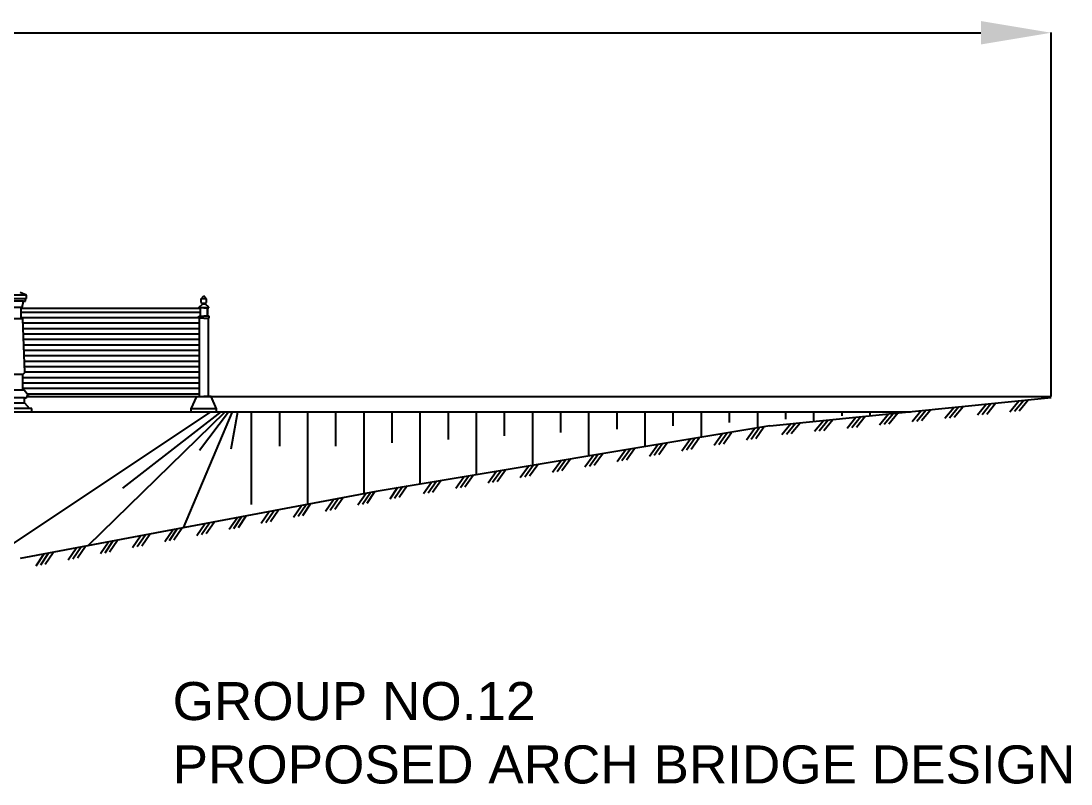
# Model space of a CAD drawing. Header units: millimetres. Extents: x -919 to 30143, y 6775 to 18100.
# Drawn here: x 18940 to 30143, y 9157 to 17295 of the extents above; entities that cross this region are included whole.
import ezdxf

# ---------------------------------------------------------------- set-up
doc = ezdxf.new("R2010")
doc.units = ezdxf.units.MM
doc.styles.get("Standard").update_dxf_attribs({"font": 'arial.ttf'})
doc.dimstyles.new('dwgmodels.com', dxfattribs={"dimtxt": 2.5, "dimasz": 2.5, "dimexe": 1.25, "dimexo": 0.625, "dimtad": 1, "dimtxsty": 'Standard', "dimcen": 2.5, "dimadec": 0, "dimazin": 0, "dimtfac": 1, "dimtmove": 0, "dimatfit": 3, "dimfxl": 1, "dimarcsym": 0})

# ---------------------------------------------------------------- blocks, each defined once
blk = doc.blocks.new('*D1')
at = {"color": 0, "lineweight": -2, "transparency": 16777216}
for p, q in [((1931, 13284), (1931, 17171)), ((29931, 13291), (29931, 17171))]:
    blk.add_line(p, q, dxfattribs=at)
at = {"lineweight": -2, "transparency": 16777216}
blk.add_line((2681, 17170), (29181, 17170), dxfattribs=at)
at = {"transparency": 16777216}
for points in [[(2681, 17295), (2681, 17045), (1931, 17170)], [(29181, 17295), (29181, 17045), (29931, 17170)]]:
    blk.add_solid(points, dxfattribs=at)
at = {"layer": 'Defpoints', "color": 0, "transparency": 16777216}
for p in [(29931, 17170), (1931, 13283), (29931, 13290)]:
    blk.add_point(p, dxfattribs=at)
at = {"color": 0, "transparency": 16777216, "insert": (15931, 17172), "char_height": 2.5, "attachment_point": 5}
blk.add_mtext('28000,06', dxfattribs=at)

msp = doc.modelspace()

# ---------------------------------------------------------------- linework, layer by layer
at = {"color": 0, "linetype": 'ByBlock', "lineweight": -2}
for p, q in [((18999.454, 14371.407), (18849.925, 14371.407)), ((18999.454, 14371.407), (18929.993, 14397.984)), ((18999.454, 14335.97), (18999.454, 14371.407)), ((20863.206, 14332.295), (20891.288, 14362.338)), ((20919.371, 14332.295), (20891.288, 14362.338)), ((18849.925, 14335.97), (18999.454, 14335.97)), ((18967.679, 14307.178), (18849.925, 14307.178)), ((18952.902, 14239.715), (18849.925, 14239.715)), ((18940.34, 14119.378), (18940.34, 14239.715)), ((18940.34, 14239.715), (18952.902, 14239.715)), ((18940.34, 14119.378), (18940.34, 14239.715)), ((18940.34, 14239.715), (18952.902, 14239.715)), ((18940.34, 14119.378), (18940.34, 14239.715)), ((18940.34, 14239.715), (18952.902, 14239.715)), ((20853.808, 14230.373), (18940.34, 14230.373)), ((18952.902, 14239.715), (18967.679, 14307.178)), ((18967.679, 14307.178), (18989.109, 14307.178)), ((18989.109, 14307.178), (18989.109, 14335.97)), ((20838.882, 14241.687), (20875.922, 14275.367)), ((20838.882, 14234.34), (20838.882, 14241.687)), ((20891.506, 14234.34), (20838.882, 14234.34)), ((20852.526, 14239.715), (20839.964, 14239.715)), ((20839.964, 14239.715), (20942.941, 14239.715)), ((20853.808, 14147.562), (20853.808, 14234.34)), ((20863.206, 14292.321), (20863.206, 14332.295)), ((20919.371, 14332.295), (20863.206, 14332.295)), ((20875.922, 14281.34), (20863.206, 14292.321)), ((20875.922, 14275.367), (20875.922, 14281.34)), ((20906.655, 14281.34), (20875.922, 14281.34)), ((20906.655, 14275.367), (20875.922, 14275.367)), ((20891.506, 14234.34), (20943.695, 14234.34)), ((20906.655, 14281.34), (20919.371, 14292.321)), ((20906.655, 14275.367), (20906.655, 14281.34)), ((20943.695, 14241.687), (20906.655, 14275.367)), ((20919.371, 14292.321), (20919.371, 14332.295)), ((20928.769, 14147.562), (20928.769, 14234.34)), ((20928.769, 14230.373), (20928.769, 14165.077)), ((20943.695, 14234.34), (20943.695, 14241.687)), ((18958.075, 14119.378), (18849.925, 14119.378)), ((20853.808, 14187.497), (18940.34, 14187.497)), ((20836.218, 14129.364), (18940.34, 14129.364)), ((18980.523, 13545.541), (18958.075, 14119.378)), ((18980.523, 13545.541), (18958.075, 14119.378)), ((18980.523, 13545.541), (18958.075, 14119.378)), ((20836.218, 14123.833), (20836.218, 14147.562)), ((20836.218, 14147.562), (20891.071, 14147.562)), ((20891.506, 14123.833), (20836.218, 14123.833)), ((20842.468, 13290.025), (20842.468, 14123.833)), ((20946.359, 14147.562), (20891.506, 14147.562)), ((20891.506, 14123.833), (20946.359, 14123.833)), ((20940.109, 13290.025), (20940.109, 14123.833)), ((20946.359, 14123.833), (20946.359, 14147.562)), ((20842.468, 14071.23), (18959.959, 14071.23)), ((20842.468, 14013.096), (18962.233, 14013.096)), ((20842.468, 13954.963), (18964.507, 13954.963)), ((20842.468, 13896.829), (18966.781, 13896.829)), ((20842.468, 13838.696), (18969.055, 13838.696)), ((20842.468, 13780.562), (18971.329, 13780.562)), ((20842.468, 13722.428), (18973.603, 13722.428)), ((20842.468, 13664.295), (18975.877, 13664.295)), ((20842.468, 13606.161), (18978.151, 13606.161)), ((18958.185, 13525.893), (18849.925, 13525.893)), ((18958.185, 13525.893), (18980.523, 13545.541)), ((18958.185, 13525.893), (18980.523, 13545.541)), ((18958.185, 13525.893), (18980.523, 13545.541)), ((18958.185, 13357.518), (18958.185, 13525.893)), ((18958.185, 13357.518), (18958.185, 13525.893)), ((18958.185, 13357.518), (18958.185, 13525.893)), ((20842.468, 13489.894), (18958.185, 13489.894)), ((20842.468, 13548.027), (18980.426, 13548.027)), ((18973.382, 13357.518), (18849.925, 13357.518)), ((20842.468, 13431.76), (18958.185, 13431.76)), ((20842.468, 13373.627), (18958.185, 13373.627)), ((18977.852, 13276.246), (18849.925, 13276.246)), ((18849.925, 13222.661), (18977.852, 13222.661)), ((18977.852, 13222.661), (18977.852, 13276.246)), ((18977.852, 13276.246), (18997.518, 13276.246)), ((18977.852, 13222.661), (18977.852, 13276.246)), ((18977.852, 13276.246), (18997.518, 13276.246)), ((18977.852, 13222.661), (18977.852, 13276.246)), ((18977.852, 13276.246), (18997.518, 13276.246)), ((18977.852, 13222.661), (19030.593, 13161.93)), ((18997.518, 13276.246), (19010.926, 13307.505)), ((18997.518, 13276.246), (19010.926, 13307.505)), ((18997.518, 13276.246), (19010.926, 13307.505)), ((19028.754, 13290.025), (19001.854, 13290.025)), ((19001.854, 13290.025), (29930.668, 13290.025)), ((20842.468, 13315.493), (19004.93, 13315.493)), ((20756.061, 13157.274), (20815.568, 13290.025)), ((20815.568, 13290.025), (20891.071, 13290.025)), ((20815.568, 13290.025), (20842.468, 13290.025)), ((20967.009, 13290.025), (20891.506, 13290.025)), ((20967.009, 13290.025), (20940.109, 13290.025)), ((21026.516, 13157.274), (20967.009, 13290.025)), ((26930.607, 12978.112), (29930.607, 13278.112)), ((29491.666, 13127.623), (29586.651, 13243.717)), ((29541.418, 13132.598), (29636.403, 13248.692)), ((29591.169, 13137.573), (29686.155, 13253.667)), ((20961.458, 13128.112), (18283.106, 11342.544)), ((18481.458, 13128.112), (28430.607, 13128.112)), ((18644.574, 13128.112), (19055.276, 13128.112)), ((19055.276, 13161.93), (18849.925, 13161.93)), ((19055.276, 13128.112), (19055.276, 13161.93)), ((19652.939, 11696.881), (21118.944, 13128.112)), ((20024.407, 12311.541), (21074.765, 13128.112)), ((20673.213, 11889.564), (21196.906, 13128.112)), ((20756.061, 13128.112), (20756.061, 13157.274)), ((21026.516, 13157.274), (20756.061, 13157.274)), ((20756.061, 13128.112), (21026.516, 13128.112)), ((20843.58, 12716.314), (21152.379, 13128.112)), ((21026.516, 13128.112), (21026.516, 13157.274)), ((21183.215, 12731.33), (21252.499, 13128.112)), ((21396.091, 13128.112), (21396.091, 12139.395)), ((21696.091, 13128.112), (21696.091, 12761.309)), ((21996.091, 13128.112), (21996.091, 12139.395)), ((22296.091, 13128.112), (22296.091, 12761.309)), ((22596.091, 13128.112), (22596.091, 12252.708)), ((22896.091, 13128.112), (22896.091, 12797.185)), ((23196.091, 13128.112), (23196.091, 12355.693)), ((23496.091, 13128.112), (23496.091, 12833.061)), ((23796.091, 13128.112), (23796.091, 12455.693)), ((24096.091, 13128.112), (24096.091, 12868.937)), ((24396.091, 13128.112), (24396.091, 12569.186)), ((24696.091, 13128.112), (24696.091, 12904.813)), ((24996.091, 13128.112), (24996.091, 12655.693)), ((25296.091, 13128.112), (25296.091, 12940.689)), ((25596.091, 13128.112), (25596.091, 12755.693)), ((25896.091, 13128.112), (25896.091, 12976.565)), ((26196.091, 13128.112), (26196.091, 12855.693)), ((26496.091, 13128.112), (26496.091, 13012.441)), ((26796.091, 13128.112), (26796.091, 12955.693)), ((27096.091, 13128.112), (27096.091, 13048.317)), ((27396.091, 13128.112), (27396.091, 13024.66)), ((27696.091, 13128.112), (27696.091, 13084.193)), ((27996.091, 13128.112), (27996.091, 13084.66)), ((28150.794, 12993.536), (28245.78, 13109.629)), ((28200.546, 12998.511), (28295.532, 13114.605)), ((28448.698, 13023.326), (28543.684, 13139.42)), ((28498.45, 13028.301), (28593.436, 13144.395)), ((28548.202, 13033.277), (28643.188, 13149.37)), ((28796.354, 13058.092), (28891.34, 13174.185)), ((28846.106, 13063.067), (28941.092, 13179.161)), ((28895.858, 13068.042), (28990.843, 13184.136)), ((29144.01, 13092.857), (29238.996, 13208.951)), ((29193.762, 13097.833), (29288.747, 13213.926)), ((29243.514, 13102.808), (29338.499, 13218.901)), ((27058.075, 12884.264), (27153.061, 13000.357)), ((27107.827, 12889.239), (27202.812, 13005.333)), ((27157.579, 12894.214), (27252.564, 13010.308)), ((27405.731, 12919.029), (27500.716, 13035.123)), ((27455.483, 12924.005), (27550.468, 13040.098)), ((27505.234, 12928.98), (27600.22, 13045.073)), ((27753.387, 12953.795), (27848.372, 13069.889)), ((27803.138, 12958.77), (27898.124, 13074.864)), ((27852.89, 12963.745), (27947.876, 13079.839)), ((28101.042, 12988.561), (28196.028, 13104.654)), ((26930.607, 12978.112), (22730.607, 12278.112)), ((26335.154, 12769.284), (26422.405, 12891.298)), ((26384.478, 12777.478), (26471.729, 12899.492)), ((26433.802, 12785.672), (26521.053, 12907.686)), ((26679.82, 12826.541), (26767.071, 12948.555)), ((26729.145, 12834.735), (26816.395, 12956.748)), ((26778.469, 12842.928), (26865.719, 12964.942)), ((25645.821, 12654.771), (25733.072, 12776.785)), ((25695.145, 12662.965), (25782.396, 12784.978)), ((25744.469, 12671.158), (25831.72, 12793.172)), ((25990.488, 12712.027), (26077.738, 12834.041)), ((26039.812, 12720.221), (26127.062, 12842.235)), ((26089.136, 12728.415), (26176.386, 12850.429)), ((24956.489, 12540.257), (25043.739, 12662.271)), ((25005.813, 12548.451), (25093.063, 12670.465)), ((25055.137, 12556.645), (25142.387, 12678.659)), ((25301.155, 12597.514), (25388.405, 12719.528)), ((25350.479, 12605.708), (25437.73, 12727.722)), ((25399.803, 12613.902), (25487.054, 12735.915)), ((24267.156, 12425.744), (24354.406, 12547.758)), ((24316.48, 12433.938), (24403.73, 12555.952)), ((24365.804, 12442.132), (24453.054, 12564.145)), ((24611.822, 12483.001), (24699.073, 12605.015)), ((24661.146, 12491.195), (24748.397, 12613.208)), ((24710.47, 12499.388), (24797.721, 12621.402)), ((23627.147, 12319.425), (23714.398, 12441.438)), ((23676.471, 12327.618), (23763.722, 12449.632)), ((23922.49, 12368.487), (24009.74, 12490.501)), ((23971.814, 12376.681), (24059.064, 12498.695)), ((24021.138, 12384.875), (24108.388, 12506.889)), ((22926.013, 12207.074), (23010.554, 12330.981)), ((22975.144, 12216.353), (23059.685, 12340.26)), ((23233.157, 12253.974), (23320.407, 12375.988)), ((23282.481, 12262.168), (23369.731, 12384.182)), ((23331.805, 12270.362), (23419.055, 12392.375)), ((23577.823, 12311.231), (23665.074, 12433.245)), ((22730.607, 12278.112), (18930.607, 11560.465)), ((22533.56, 12132.958), (22618.101, 12256.865)), ((22582.692, 12142.237), (22667.233, 12266.144)), ((22631.824, 12151.515), (22716.364, 12275.422)), ((22876.881, 12197.796), (22961.422, 12321.703)), ((21846.919, 12003.283), (21931.459, 12127.189)), ((21896.05, 12012.561), (21980.591, 12136.468)), ((21945.182, 12021.84), (22029.722, 12145.747)), ((22190.239, 12068.12), (22274.78, 12192.027)), ((22239.371, 12077.399), (22323.912, 12201.306)), ((22288.503, 12086.678), (22373.043, 12210.585)), ((21160.277, 11873.607), (21244.817, 11997.514)), ((21209.408, 11882.886), (21293.949, 12006.793)), ((21258.54, 11892.165), (21343.08, 12016.071)), ((21503.598, 11938.445), (21588.138, 12062.352)), ((21552.729, 11947.724), (21637.27, 12071.63)), ((21601.861, 11957.002), (21686.401, 12080.909)), ((20522.766, 11753.211), (20607.307, 11877.117)), ((20571.898, 11762.489), (20656.438, 11886.396)), ((20816.956, 11808.77), (20901.496, 11932.676)), ((20866.087, 11818.048), (20950.628, 11941.955)), ((20915.219, 11827.327), (20999.759, 11951.234)), ((20130.314, 11679.094), (20214.854, 11803.001)), ((20179.445, 11688.373), (20263.986, 11812.28)), ((20228.577, 11697.651), (20313.117, 11821.558)), ((20473.635, 11743.932), (20558.175, 11867.839)), ((19443.672, 11549.419), (19528.212, 11673.325)), ((19492.803, 11558.697), (19577.344, 11682.604)), ((19541.935, 11567.976), (19626.475, 11691.883)), ((19786.993, 11614.256), (19871.533, 11738.163)), ((19836.124, 11623.535), (19920.665, 11747.442)), ((19885.256, 11632.814), (19969.796, 11756.721)), ((19100.351, 11484.581), (19184.891, 11608.488)), ((19149.482, 11493.86), (19234.023, 11617.766)), ((19198.614, 11503.138), (19283.154, 11627.045))]:
    msp.add_line(p, q, dxfattribs=at)
msp.add_line((19010.926, 13307.505), (18973.382, 13357.518))

# ---------------------------------------------------------------- texts
at = {"insert": (20557.402, 10244.317), "char_height": 405.54011, "attachment_point": 1}
msp.add_mtext_dynamic_manual_height_columns('GROUP NO.12\\PPROPOSED ARCH BRIDGE DESIGN ', width=10592.80362, gutter_width=2027.701, heights=[0], dxfattribs=at)

# ---------------------------------------------------------------- dimensions: what is measured, and where the dimension line sits
dim = msp.add_linear_dim(base=(29930.668, 17170.017), p1=(1930.607, 13283.444), p2=(29930.668, 13290.025), dimstyle='dwgmodels.com', override={"dimasz": 750, "dimsah": 1, "dimclrd": 256})
dim.commit()
dim.dimension.update_dxf_attribs({"geometry": '*D1', "text_midpoint": (15930.637, 17172.145)})

doc.saveas('drawing.dxf')
